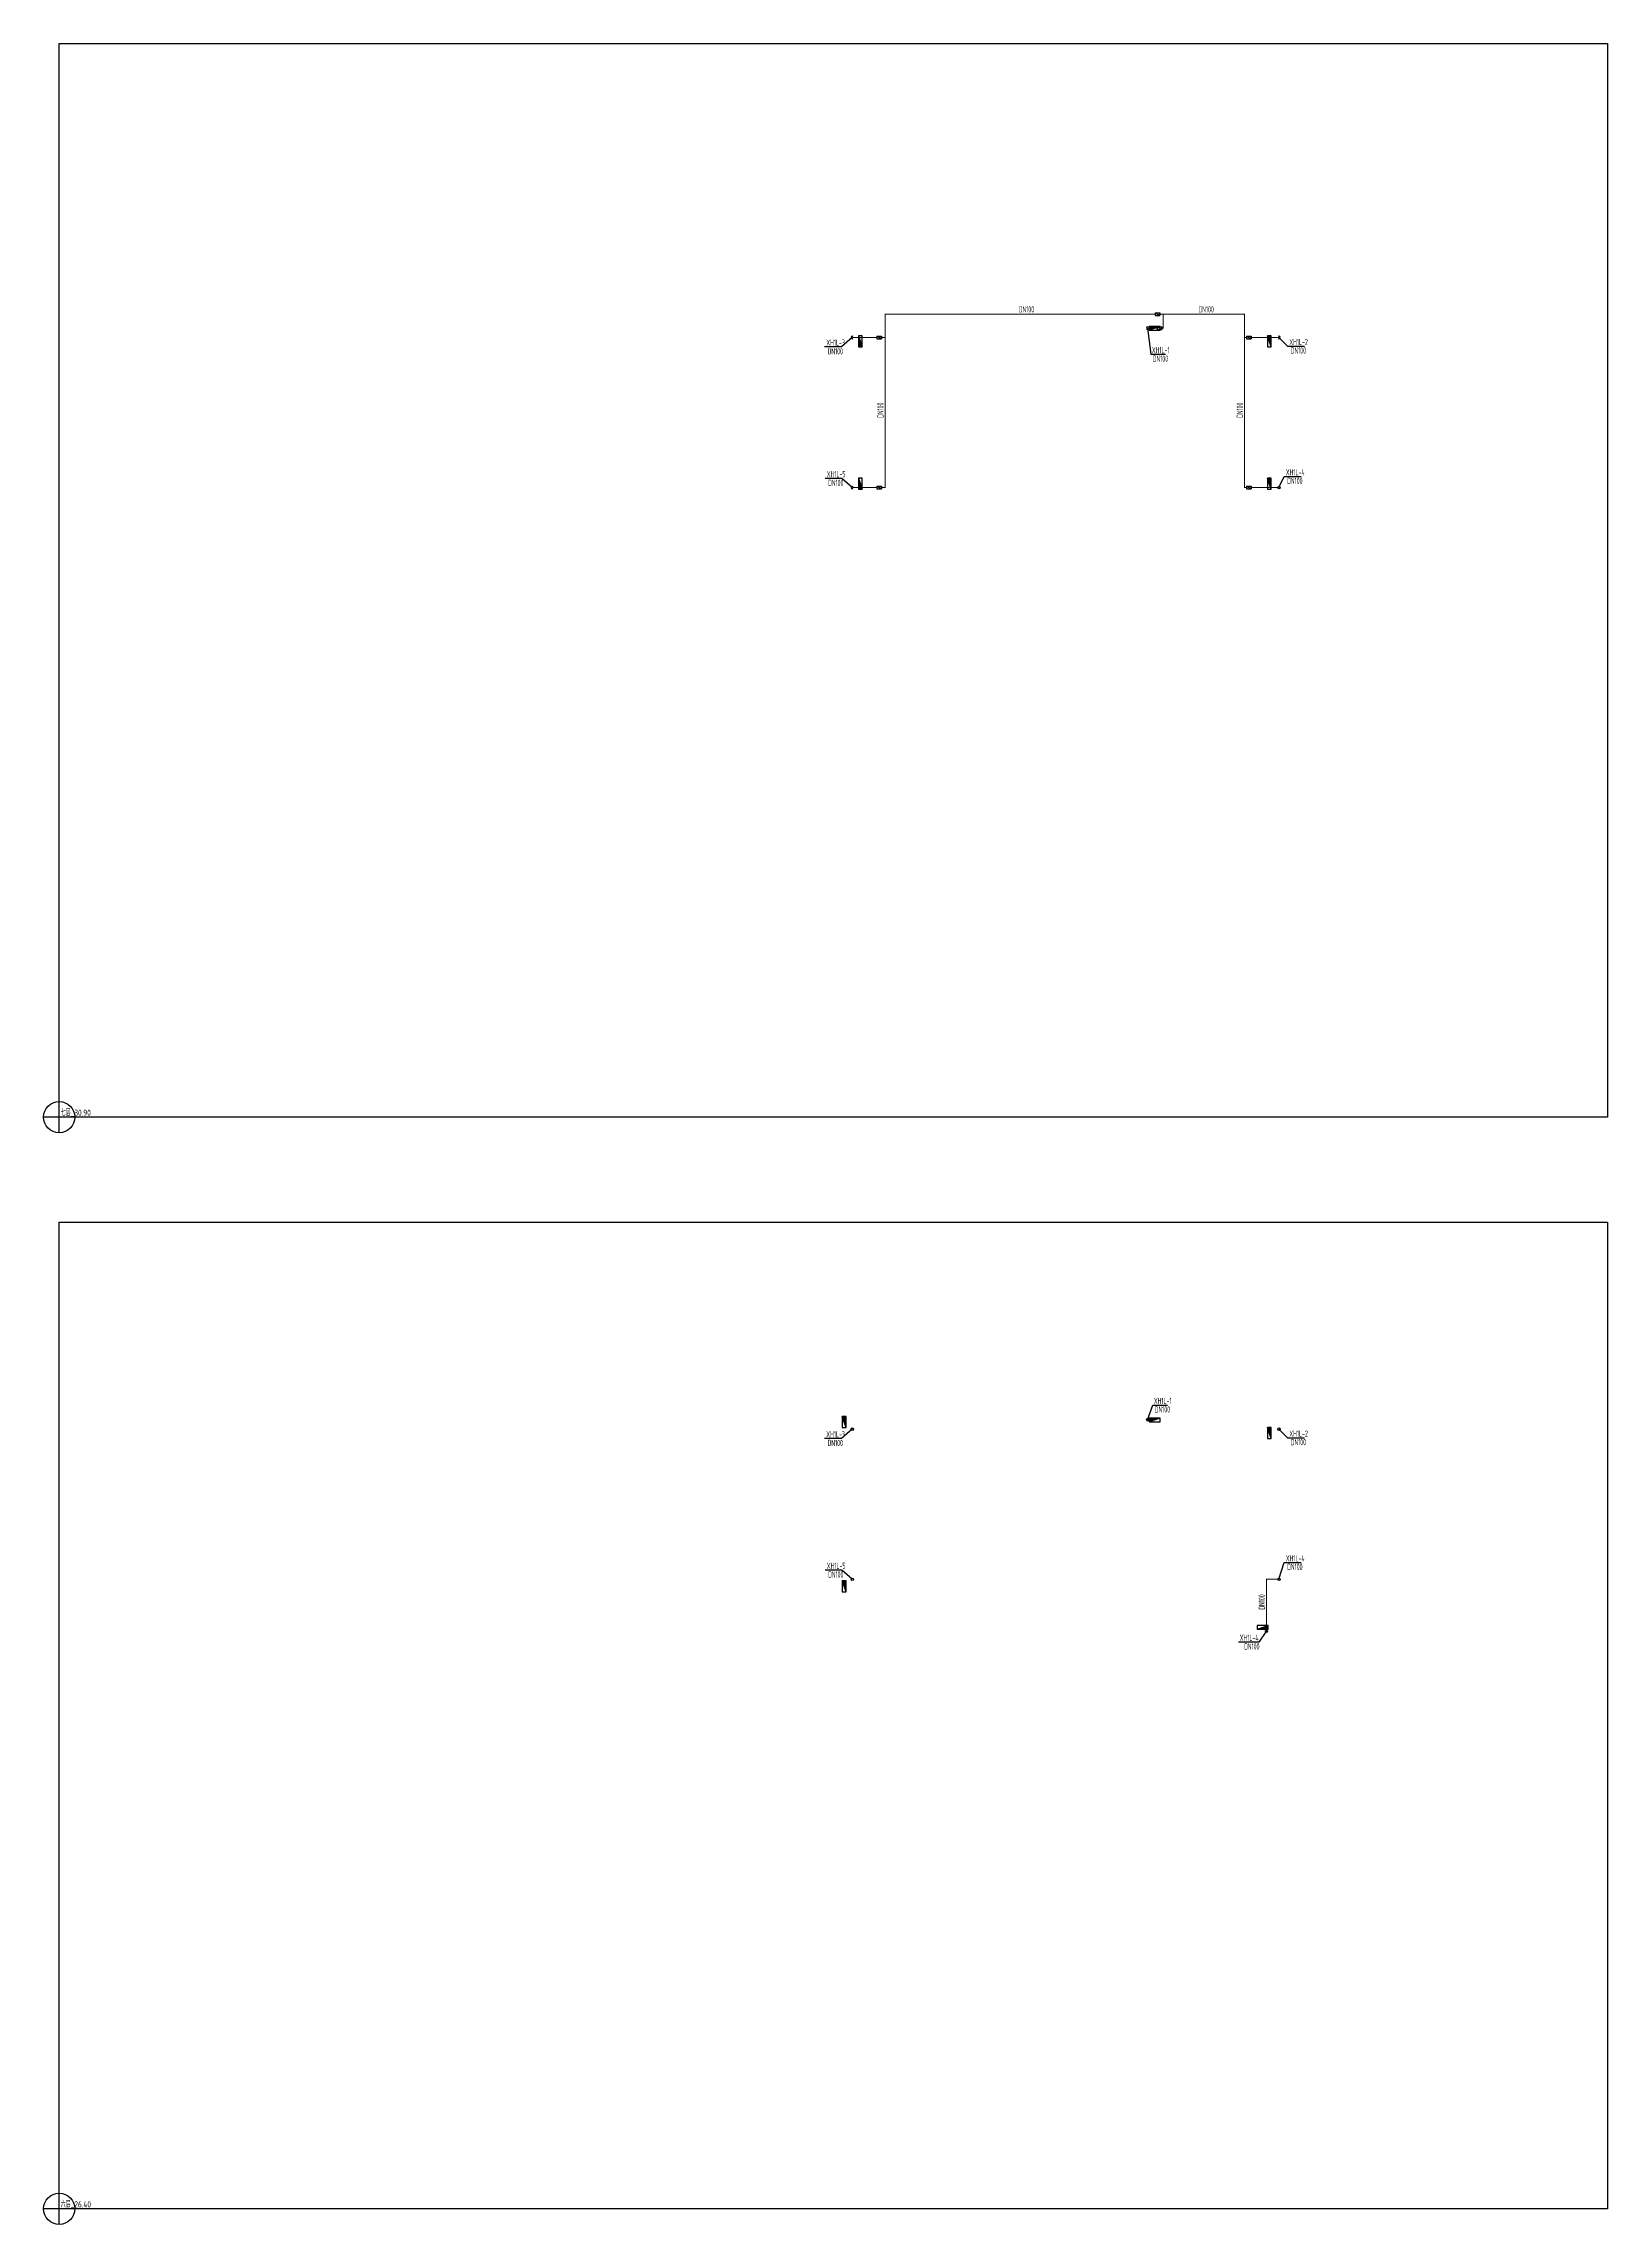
# Model space of a CAD drawing. Header units: millimetres. Extents: x 628394 to 728448, y -254879 to 810430.
# Drawn here: x 628394 to 728448, y 670971 to 810430 of the extents above; entities that cross this region are included whole.
import ezdxf

# ---------------------------------------------------------------- set-up
doc = ezdxf.new("R2010")
doc.units = ezdxf.units.MM
doc.header["$LTSCALE"] = 1000
doc.layers.get('0').update_dxf_attribs({"linetype": 'CONTINUOUS'})
for name, color, linetype in [('DIM_消防', 3, 'CONTINUOUS'), ('EQUIP_消火栓', 7, 'CONTINUOUS'), ('PIPE-消防', 1, 'CONTINUOUS'), ('S-J_配件', 31, 'CONTINUOUS'), ('TEXT_消防', 7, 'CONTINUOUS'), ('VALVE_消防', 7, 'CONTINUOUS'), ('VPIPE-消防', 1, 'CONTINUOUS')]:
    doc.layers.add(name, color=color, linetype=linetype)
doc.styles.add('_TWT_PIPEDN', font='GBENOR', dxfattribs={"width": 0.8, "height": 4, "bigfont": 'GBCBIG'})
doc.styles.add('_TWT_SERIAL', font='GBENOR', dxfattribs={"width": 0.8, "height": 4, "bigfont": 'GBCBIG'})
doc.styles.get("Standard").update_dxf_attribs({"font": 'GBENOR', "bigfont": 'GBCBIG'})

# ---------------------------------------------------------------- blocks, each defined once
blk = doc.blocks.new('$TwtSys$00000434')
for p, q in [((-0.5, 0.5), (-0.5, -0.5)), ((-0.5, -0.5), (0.5, 0.5)), ((0.5, 0.5), (-0.5, 0.5)), ((0.5, -0.5), (0.5, 0.5)), ((-0.5, -0.5), (0.5, -0.5))]:
    blk.add_line(p, q)
blk.add_solid([(0.5, -0.5), (0.5, 0.5), (-0.5, -0.5)])
blk = doc.blocks.new('$VALVE$00000316')
for p, q in [((-125, 72), (125, -72)), ((-125, 72), (-125, -72)), ((-125, 72), (125, 72)), ((125, 72), (125, -72)), ((-125, -72), (125, -72))]:
    blk.add_line(p, q)
at = {"const_width": 21.1}
blk.add_lwpolyline([(-11, 0, 1), (11, 0, 1)], format="xyb", close=True, dxfattribs=at)
for p in [(-125, 0), (125, 0)]:
    blk.add_point(p)
at = {"color": 7, "flags": 9}
for tag in ['XSIZE', 'YSIZE']:
    blk.add_attdef(tag, (0, 0), '', height=0.5, dxfattribs=at)
blk = doc.blocks.new('Floorbase')
for p, q in [((0, 0), (-1000, 0)), ((0, -1000), (0, 0))]:
    blk.add_line(p, q)
blk.add_circle((0, 0), 1000)
at = {"style": '_TWT_PIPEDN', "width": 0.8}
blk.add_attdef('Elevation', (92, 81), '', height=400, dxfattribs=at)

msp = doc.modelspace()

# ---------------------------------------------------------------- hatches: boundary and pattern name
at = {"layer": 'PIPE-消防'}
for points in [[(682233, 793136), (682203, 793136), (682203, 793166)], [(682233, 793136), (682233, 793166), (682203, 793166)], [(700033, 792236), (700033, 792206), (700063, 792206)], [(700033, 792236), (700063, 792236), (700063, 792206)], [(705233, 793136), (705233, 793166), (705263, 793166)], [(705233, 793136), (705263, 793136), (705263, 793166)], [(682233, 782036), (682233, 782006), (682263, 782006)], [(682233, 782036), (682263, 782036), (682263, 782006)], [(705233, 782036), (705203, 782036), (705203, 782006)], [(705233, 782036), (705233, 782006), (705203, 782006)], [(706633, 712227), (706633, 712257), (706603, 712257)], [(706633, 712227), (706603, 712227), (706603, 712257)]]:
    msp.add_hatch(color=256, dxfattribs=at).paths.add_polyline_path(points)

# ---------------------------------------------------------------- linework, layer by layer
at = {"layer": 'DIM_消防'}
for p, q in [((699033, 792236), (699231, 790566)), ((679442, 791033), (678362, 791033)), ((680133, 791636), (679442, 791033)), ((707433, 791636, -3000), (707990, 791087, -3000)), ((707990, 791087, -3000), (709070, 791087, -3000)), ((699231, 790566), (700180, 790566)), ((679472, 782621), (678393, 782621)), ((680133, 782036), (679472, 782621)), ((707433, 782036), (707766, 782753)), ((707766, 782753), (708846, 782753)), ((699033, 722427), (699360, 723368)), ((699360, 723368), (700309, 723368)), ((679442, 721224), (678362, 721224)), ((680133, 721827), (679442, 721224)), ((707433, 721827, -3000), (707990, 721278, -3000)), ((707990, 721278, -3000), (709070, 721278, -3000)), ((679472, 712812), (678393, 712812)), ((680133, 712227), (679472, 712812)), ((707433, 712227), (707766, 713303)), ((707766, 713303), (708846, 713303)), ((706633, 708927), (706155, 708211)), ((706155, 708211), (704849, 708211))]:
    msp.add_line(p, q, dxfattribs=at)
at = {"layer": 'PIPE-消防', "const_width": 60}
for points in [[(682233, 791636), (682233, 793136)], [(699510, 793136), (682233, 793136)], [(699033, 792236), (699635, 792236)], [(700033, 793136), (699810, 793136)], [(699935, 792236), (700033, 792236)], [(705233, 793136), (700033, 793136)], [(700033, 792236), (700033, 793136)], [(705233, 791636), (705233, 793136)], [(680133, 791636), (681697, 791636)], [(681997, 791636), (682233, 791636)], [(682233, 782036), (682233, 791636)], [(705347, 791636), (705233, 791636)], [(705233, 782036), (705233, 791636)], [(707433, 791636), (705647, 791636)], [(680133, 782036), (681697, 782036)], [(681997, 782036), (682233, 782036)], [(705347, 782036), (705233, 782036)], [(707353, 782036), (705647, 782036)], [(706633, 712227), (707353, 712227)], [(706633, 712227), (706633, 708927)]]:
    msp.add_lwpolyline(points, dxfattribs=at)
at = {"layer": 'S-J_配件'}
for points in [[(629394, 810430), (728448, 810430), (728448, 741781), (629394, 741781)], [(629394, 735060), (728448, 735060), (728448, 671971), (629394, 671971)]]:
    msp.add_lwpolyline(points, close=True, dxfattribs=at)
at = {"layer": 'VPIPE-消防'}
for centre in [(707433, 782036), (707433, 782036), (699033, 722427), (680133, 721827), (707433, 721827), (680133, 712227), (707433, 712227)]:
    msp.add_circle(centre, 80, dxfattribs=at)
for centre, start, end in [((699033, 792236), 45, 315), ((680133, 791636), 45, 315), ((707433, 791636), 225, 135), ((680133, 782036), 45, 315), ((706633, 708927), 135, 45)]:
    msp.add_arc(centre, 80, start, end, dxfattribs=at)

# ---------------------------------------------------------------- block references
at = {"layer": 'EQUIP_消火栓', "xscale": 700, "yscale": 240, "zscale": 700}
for p, rotation in [((699483, 792216), 180), ((680653, 791386), 270), ((706813, 791386), 89.99999999999997), ((680653, 782286), 270), ((706813, 782286), 89.99999999999999), ((679613, 722277), 89.99999999999997), ((699483, 722407), 180), ((706813, 721577), 89.99999999999997), ((679613, 711777), 89.99999999999997)]:
    msp.add_blockref('$TwtSys$00000434', p, dxfattribs=dict(at, rotation=rotation))
msp.add_blockref('$TwtSys$00000434', (706383, 709147), dxfattribs=at)
at = {"layer": 'S-J_配件'}
for p, values in [((629394, 741781), {'Elevation': '七层_30.90'}), ((629394, 671971), {'Elevation': '六层_26.40'})]:
    msp.add_blockref('Floorbase', p, dxfattribs=at).add_auto_attribs(values)
at = {"layer": 'VALVE_消防', "xscale": -1.2, "yscale": -1.2, "zscale": 1.2, "rotation": 180}
for p in [(699660, 793136), (705497, 791636), (705497, 782036)]:
    msp.add_blockref('$VALVE$00000316', p, dxfattribs=at)
at = {"layer": 'VALVE_消防', "xscale": 1.2, "yscale": 1.2, "zscale": 1.2}
for p in [(699785, 792236), (681847, 791636), (681847, 782036)]:
    msp.add_blockref('$VALVE$00000316', p, dxfattribs=at)

# ---------------------------------------------------------------- texts
at = {"layer": 'DIM_消防', "color": 7, "style": '_TWT_SERIAL', "width": 0.64}
for s, p in [('XH1L-3', (678471, 791110)), ('DN100', (678561, 790553)), ('XH1L-1', (699300, 790629)), ('XH1L-2', (708097, 791150, -3000)), ('DN100', (708188, 790607, -3000)), ('DN100', (699364, 790086)), ('XH1L-5', (678501, 782699)), ('DN100', (678591, 782141)), ('XH1L-4', (707869, 782816)), ('DN100', (707964, 782273)), ('XH1L-1', (699429, 723431)), ('DN100', (699493, 722888)), ('XH1L-3', (678471, 721301)), ('DN100', (678561, 720744)), ('XH1L-2', (708097, 721341, -3000)), ('DN100', (708188, 720798, -3000)), ('XH1L-5', (678501, 712889)), ('DN100', (678591, 712332)), ('XH1L-4', (707869, 713366)), ('DN100', (707964, 712823)), ('XH1L-4', (704924, 708288)), ('DN100', (705210, 707731))]:
    msp.add_text(s, height=400, dxfattribs=at).set_placement(p)
at = {"layer": 'TEXT_消防', "style": '_TWT_PIPEDN', "width": 0.64}
for p in [(690791, 793236), (702291, 793236)]:
    msp.add_text('DN100', height=400, dxfattribs=at).set_placement(p)
for p in [(682133, 786494), (705133, 786494), (706533, 710284)]:
    msp.add_text('DN100', height=400, rotation=90, dxfattribs=at).set_placement(p)

doc.saveas('drawing.dxf')
